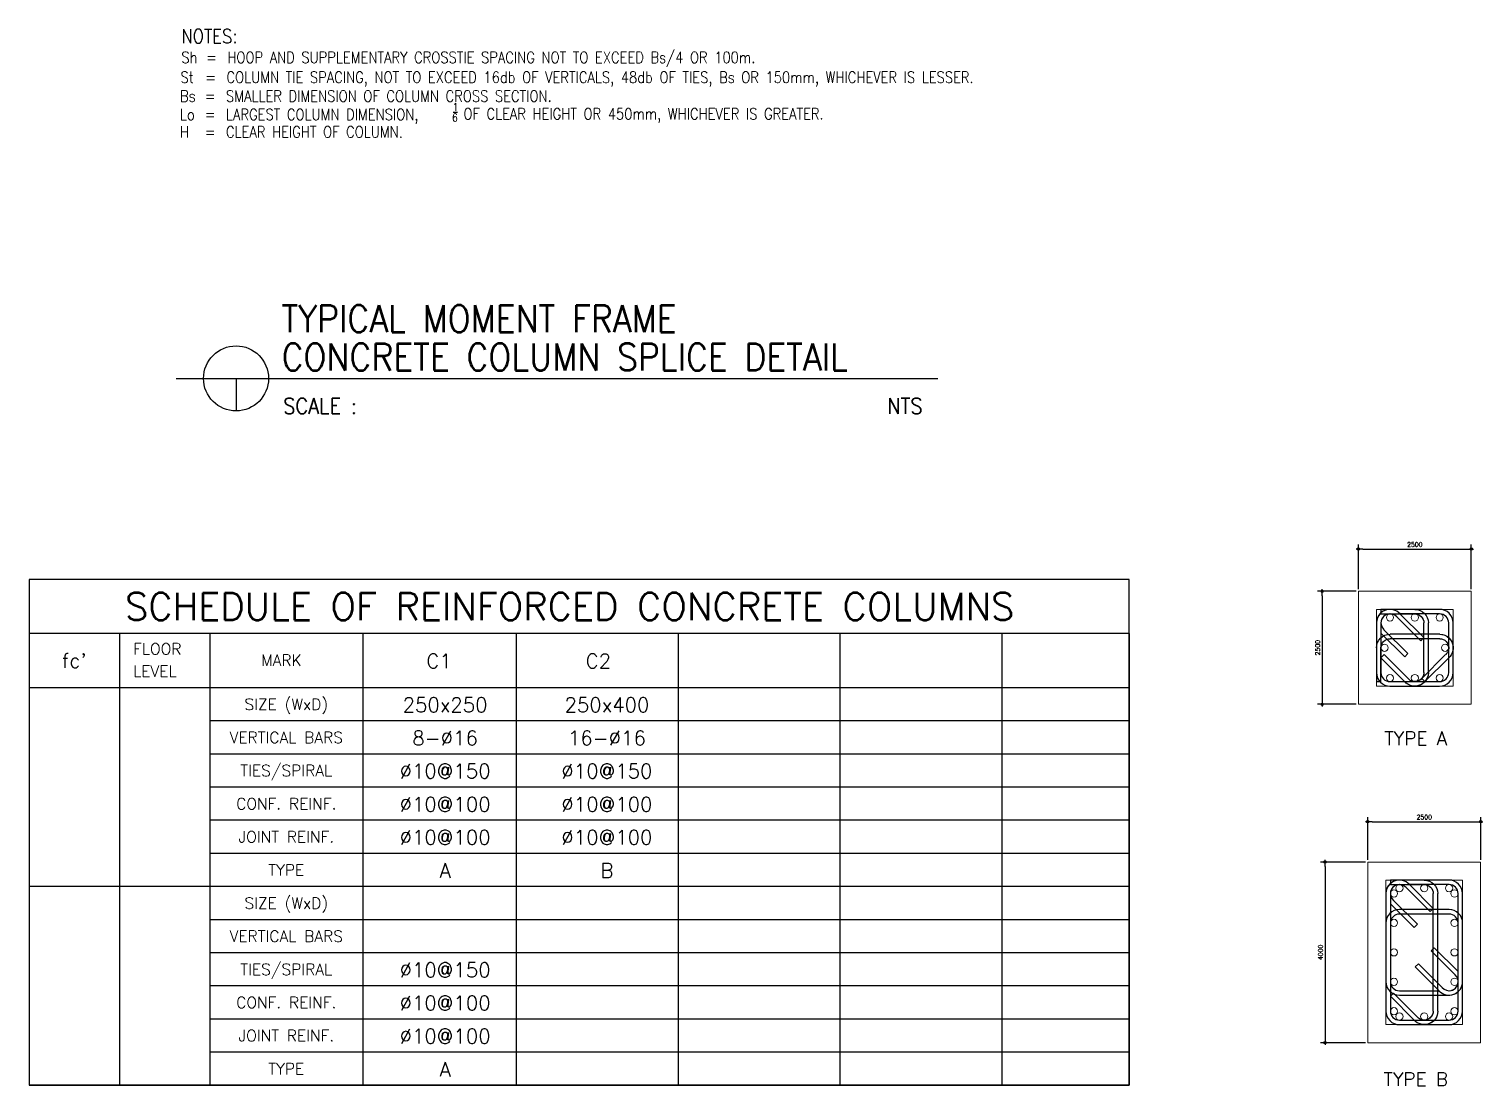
# Model space of a CAD drawing. Header units: millimetres. Extents: x 0 to 32200, y -13 to 49085.
# Drawn here: x 0 to 32200, y -13 to 23380 of the extents above; entities that cross this region are included whole.
import ezdxf
from ezdxf.enums import TextEntityAlignment as Align

# ---------------------------------------------------------------- set-up
doc = ezdxf.new("R2010")
doc.units = ezdxf.units.MM
doc.layers.get('DEFPOINTS').update_dxf_attribs({"color": 11})
for name, color, linetype in [('2Y', 2, 'Continuous'), ('3G', 3, 'Continuous'), ('5B', 5, 'Continuous'), ('S-DIM', 1, 'Continuous'), ('S-TEXT-2', 2, 'Continuous'), ('SHE', 8, 'Continuous'), ('TC', 4, 'Continuous'), ('TG', 3, 'Continuous'), ('title', 3, 'Continuous')]:
    doc.layers.add(name, color=color, linetype=linetype)
doc.layers.add('AECS RED', color=1, linetype='Continuous', lineweight=18)
doc.layers.add('AECS-BLUE', color=5, linetype='Continuous', lineweight=20)
doc.styles.add('100cl', font='romans.shx', dxfattribs={"height": 500})
doc.styles.add('175CL', font='ROMANS.shx', dxfattribs={"height": 0.45})
doc.styles.add('240CL', font='ROMANS.shx', dxfattribs={"height": 0.6})
doc.styles.add('AECS 100', font='romans.shx', dxfattribs={"height": 100})
doc.styles.add('AECS 30', font='romans.shx', dxfattribs={"height": 30})
doc.styles.add('ROMANS', font='romans.shx', dxfattribs={"width": 0.8})
doc.styles.add('S-TAKEN', font='ROMANS.shx', dxfattribs={"height": 0.25})
doc.dimstyles.new('AECS 100', dxfattribs={"dimscale": 50, "dimtxt": 100, "dimasz": 2, "dimexe": 2, "dimexo": 1, "dimgap": 1, "dimtad": 1, "dimdec": 0, "dimzin": 0, "dimdsep": 46, "dimtxsty": 'AECS 100', "dimblk": 'DIM1', "dimcen": 1, "dimclrd": 8, "dimclre": 8, "dimclrt": 3, "dimadec": 0, "dimazin": 0, "dimtfac": 1, "dimtdec": 0, "dimtofl": 0, "dimtmove": 0, "dimatfit": 3, "dimfxl": 1, "dimtolj": 1, "dimtzin": 0, "dimarcsym": 0})

# ---------------------------------------------------------------- blocks, each defined once
blk = doc.blocks.new('A$C183826FB')
at = {"layer": 'title', "color": 2}
for p, q in [((-300, 0), (300, 0)), ((0, 0), (0, -300))]:
    blk.add_line(p, q, dxfattribs=at)
blk.add_circle((0, 0), 300, dxfattribs=at)
at = {"layer": 'title', "color": 5, "style": '175CL'}
blk.add_attdef('A', text='', height=135, dxfattribs=at).set_placement((0, 143), align=Align.MIDDLE)
at = {"layer": 'title', "color": 2, "style": 'S-TAKEN'}
for width, p, p2 in [(1.147089, (-258, -140), (-24, -140)), (1.138397, (14, -140), (246, -140))]:
    blk.add_attdef('S-1', text='', height=75, dxfattribs=dict(at, width=width)).set_placement(p, p2, align=Align.FIT)
blk = doc.blocks.new('*U40')
for p, q in [((1357.7, 8503.4), (1304.7, 8556.4)), ((1311.8, 8563.5), (1364.8, 8510.5)), ((1269.7, 8520.8), (1322.4, 8468.1)), ((1329.5, 8475.2), (1276.4, 8528.2)), ((1364.8, 8510.5), (1357.7, 8503.4)), ((1322.4, 8468.1), (1329.5, 8475.2))]:
    blk.add_line(p, q)
blk.add_lwpolyline([(1429.7, 8283.2), (1429.7, 8543.2, 0.414214), (1399.7, 8573.2), (1289.7, 8573.2, 0.414214), (1259.7, 8543.2), (1259.7, 8283.2, 0.414214), (1289.7, 8253.2), (1399.7, 8253.2, 0.414214)], format="xyb", close=True)
blk.add_lwpolyline([(1289.7, 8563.2), (1289.7, 8563.2, 0.414214), (1269.7, 8543.2), (1269.7, 8283.2, 0.414214), (1289.7, 8263.2), (1399.7, 8263.2, 0.414214), (1419.7, 8283.2), (1419.7, 8543.2, 0.414214), (1399.7, 8563.2), (1312.1, 8563.2)], format="xyb")
for radius, start, end in [(30, 41.8103, 180), (20, 41.5892, 228.4108)]:
    blk.add_arc((1289.7, 8543.2), radius, start, end)
blk = doc.blocks.new('DIM1')
at = {"color": 0}
blk.add_line((-1, 0), (0.5, 0), dxfattribs=at)
at = {"color": 3}
blk.add_circle((0, 0), 0.25, dxfattribs=at)
blk = doc.blocks.new('*D47')
at = {"layer": 'DEFPOINTS', "color": 0, "transparency": 16777216}
for p in [(29650, 4943), (28703, 943), (29650, 943)]:
    blk.add_point(p, dxfattribs=at)
at = {"layer": 'S-DIM', "color": 8, "lineweight": -2, "transparency": 16777216}
for p, q in [((29600, 4943), (28603, 4943)), ((28703, 4843), (28703, 1043)), ((29600, 943), (28603, 943))]:
    blk.add_line(p, q, dxfattribs=at)
at = {"layer": 'S-DIM', "color": 8, "lineweight": -2, "transparency": 16777216, "xscale": 100, "yscale": 100, "zscale": 100}
for p, rotation in [((28703, 4943), 90), ((28703, 943), 270)]:
    blk.add_blockref('DIM1', p, dxfattribs=dict(at, rotation=rotation))
at = {"layer": 'S-DIM', "color": 3, "transparency": 16777216, "insert": (28603, 2943), "char_height": 100, "attachment_point": 5, "rotation": 90, "style": 'AECS 100'}
blk.add_mtext('\\A1;4000', dxfattribs=at)
blk = doc.blocks.new('*D48')
at = {"layer": 'DEFPOINTS', "color": 0, "transparency": 16777216}
for p in [(32150, 5836), (29650, 4943), (32150, 4943)]:
    blk.add_point(p, dxfattribs=at)
at = {"layer": 'S-DIM', "color": 8, "lineweight": -2, "transparency": 16777216}
for p, q in [((29650, 4993), (29650, 5936)), ((29750, 5836), (32050, 5836)), ((32150, 4993), (32150, 5936))]:
    blk.add_line(p, q, dxfattribs=at)
at = {"layer": 'S-DIM', "color": 8, "lineweight": -2, "transparency": 16777216, "xscale": 100, "yscale": 100, "zscale": 100, "rotation": 180}
blk.add_blockref('DIM1', (29650, 5836), dxfattribs=at)
at = {"layer": 'S-DIM', "color": 8, "lineweight": -2, "transparency": 16777216, "xscale": 100, "yscale": 100, "zscale": 100}
blk.add_blockref('DIM1', (32150, 5836), dxfattribs=at)
at = {"layer": 'S-DIM', "color": 3, "transparency": 16777216, "insert": (30900, 5936), "char_height": 100, "attachment_point": 5, "style": 'AECS 100'}
blk.add_mtext('\\A1;2500', dxfattribs=at)
blk = doc.blocks.new('*U41')
for p, q in [((1357.7, 8503.4), (1304.7, 8556.4)), ((1311.8, 8563.5), (1364.8, 8510.5)), ((1269.7, 8520.8), (1322.4, 8468.1)), ((1329.5, 8475.2), (1276.4, 8528.2)), ((1364.8, 8510.5), (1357.7, 8503.4)), ((1322.4, 8468.1), (1329.5, 8475.2))]:
    blk.add_line(p, q)
blk.add_lwpolyline([(1429.7, 8413.5), (1429.7, 8543.2, 0.414214), (1399.7, 8573.2), (1289.7, 8573.2, 0.414214), (1259.7, 8543.2), (1259.7, 8413.5, 0.414214), (1289.7, 8383.5), (1399.7, 8383.5, 0.414214)], format="xyb", close=True)
blk.add_lwpolyline([(1289.7, 8563.2), (1289.7, 8563.2, 0.414214), (1269.7, 8543.2), (1269.7, 8413.5, 0.414214), (1289.7, 8393.5), (1399.7, 8393.5, 0.414214), (1419.7, 8413.5), (1419.7, 8543.2, 0.414214), (1399.7, 8563.2), (1312.1, 8563.2)], format="xyb")
for radius, start, end in [(30, 41.8103, 180), (20, 41.5892, 228.4108)]:
    blk.add_arc((1289.7, 8543.2), radius, start, end)
blk = doc.blocks.new('*U42')
for p, q in [((1142.7, 10100.2), (1089.7, 10047.2)), ((1096.7, 10040.1), (1149.8, 10093.1)), ((1164.7, 10099.9), (1164.7, 10099.9)), ((1184.7, 10079.9), (1184.7, 9819.9)), ((1194.7, 10079.9), (1194.7, 9819.9)), ((1089.7, 10047.2), (1096.7, 10040.1)), ((1089.7, 9789.9), (1089.7, 9799.9)), ((1089.7, 9799.9), (1164.7, 9799.9)), ((1164.7, 9789.9), (1089.7, 9789.9))]:
    blk.add_line(p, q)
for centre, radius, start, end in [((1164.7, 10079.9), 30, 0, 138.1897), ((1164.7, 10079.9), 20, 0, 138.4108), ((1164.7, 10079.9), 30, 0, 90), ((1164.7, 10079.9), 20, 0, 90), ((1164.7, 9819.9), 20, 270, 0), ((1164.7, 9819.9), 30, 270, 0)]:
    blk.add_arc(centre, radius, start, end)
blk = doc.blocks.new('*U37')
for p, q in [((1357.7, 8503.4), (1304.7, 8556.4)), ((1311.8, 8563.5), (1364.8, 8510.5)), ((1269.7, 8520.8), (1322.4, 8468.1)), ((1329.5, 8475.2), (1276.4, 8528.2)), ((1364.8, 8510.5), (1357.7, 8503.4)), ((1322.4, 8468.1), (1329.5, 8475.2))]:
    blk.add_line(p, q)
blk.add_lwpolyline([(1429.7, 8433.2), (1429.7, 8543.2, 0.414214), (1399.7, 8573.2), (1289.7, 8573.2, 0.414214), (1259.7, 8543.2), (1259.7, 8433.2, 0.414214), (1289.7, 8403.2), (1399.7, 8403.2, 0.414214)], format="xyb", close=True)
blk.add_lwpolyline([(1289.7, 8563.2), (1289.7, 8563.2, 0.414214), (1269.7, 8543.2), (1269.7, 8433.2, 0.414214), (1289.7, 8413.2), (1399.7, 8413.2, 0.414214), (1419.7, 8433.2), (1419.7, 8543.2, 0.414214), (1399.7, 8563.2), (1312.1, 8563.2)], format="xyb")
for radius, start, end in [(30, 41.8103, 180), (20, 41.5892, 228.4108)]:
    blk.add_arc((1289.7, 8543.2), radius, start, end)
blk = doc.blocks.new('*D49')
at = {"layer": 'DEFPOINTS', "color": 0, "transparency": 16777216}
for p in [(31942, 11871), (29442, 10936), (31942, 10936)]:
    blk.add_point(p, dxfattribs=at)
at = {"layer": 'S-DIM', "color": 8, "lineweight": -2, "transparency": 16777216}
for p, q in [((29442, 10986), (29442, 11971)), ((31942, 10986), (31942, 11971)), ((29542, 11871), (31842, 11871))]:
    blk.add_line(p, q, dxfattribs=at)
at = {"layer": 'S-DIM', "color": 8, "lineweight": -2, "transparency": 16777216, "xscale": 100, "yscale": 100, "zscale": 100, "rotation": 180}
blk.add_blockref('DIM1', (29442, 11871), dxfattribs=at)
at = {"layer": 'S-DIM', "color": 8, "lineweight": -2, "transparency": 16777216, "xscale": 100, "yscale": 100, "zscale": 100}
blk.add_blockref('DIM1', (31942, 11871), dxfattribs=at)
at = {"layer": 'S-DIM', "color": 3, "transparency": 16777216, "insert": (30692, 11971), "char_height": 100, "attachment_point": 5, "style": 'AECS 100'}
blk.add_mtext('\\A1;2500', dxfattribs=at)
blk = doc.blocks.new('*D50')
at = {"layer": 'DEFPOINTS', "color": 0, "transparency": 16777216}
for p in [(29442, 10936), (28639, 8436), (29442, 8436)]:
    blk.add_point(p, dxfattribs=at)
at = {"layer": 'S-DIM', "color": 8, "lineweight": -2, "transparency": 16777216}
for p, q in [((29392, 10936), (28539, 10936)), ((28639, 10836), (28639, 8536)), ((29392, 8436), (28539, 8436))]:
    blk.add_line(p, q, dxfattribs=at)
at = {"layer": 'S-DIM', "color": 8, "lineweight": -2, "transparency": 16777216, "xscale": 100, "yscale": 100, "zscale": 100}
for p, rotation in [((28639, 10936), 90), ((28639, 8436), 270)]:
    blk.add_blockref('DIM1', p, dxfattribs=dict(at, rotation=rotation))
at = {"layer": 'S-DIM', "color": 3, "transparency": 16777216, "insert": (28539, 9686), "char_height": 100, "attachment_point": 5, "rotation": 90, "style": 'AECS 100'}
blk.add_mtext('\\A1;2500', dxfattribs=at)
blk = doc.blocks.new('*U45')
for p, q in [((1142.7, 10100.2), (1089.7, 10047.2)), ((1096.7, 10040.1), (1149.8, 10093.1)), ((1164.7, 10099.9), (1164.7, 10099.9)), ((1184.7, 10079.9), (1184.7, 9969.9)), ((1194.7, 10079.9), (1194.7, 9969.9)), ((1089.7, 10047.2), (1096.7, 10040.1)), ((1089.7, 9939.9), (1089.7, 9949.9)), ((1089.7, 9949.9), (1164.7, 9949.9)), ((1164.7, 9939.9), (1089.7, 9939.9))]:
    blk.add_line(p, q)
for centre, radius, start, end in [((1164.7, 10079.9), 30, 0, 138.1897), ((1164.7, 10079.9), 20, 0, 138.4108), ((1164.7, 10079.9), 30, 0, 90), ((1164.7, 10079.9), 20, 0, 90), ((1164.7, 9969.9), 20, 270, 0), ((1164.7, 9969.9), 30, 270, 0)]:
    blk.add_arc(centre, radius, start, end)

msp = doc.modelspace()

# ---------------------------------------------------------------- linework, layer by layer
msp.add_lwpolyline([(0, 0), (24366.7, 0), (24366.7, 11200), (0, 11200)], close=True)
at = {"layer": '2Y'}
for p, q in [((7394.4, 10000), (7394.4, 0)), ((10788.9, 10000), (10788.9, 0)), ((14373.1, 10000), (14373.1, 0)), ((17957.3, 10000), (17957.3, 0)), ((21541.5, 10000), (21541.5, 0)), ((24366.7, 10000), (24366.7, 0))]:
    msp.add_line(p, q, dxfattribs=at)
at = {"layer": '3G'}
for p, q in [((24366.7, 10000), (0, 10000)), ((2000, 10000), (2000, 0)), ((24366.7, 8800), (0, 8800)), ((24366.7, 8800), (2000, 8800)), ((24366.7, 8800), (2000, 8800)), ((24366.7, 4400), (0, 4400)), ((24366.7, 0), (0, 0))]:
    msp.add_line(p, q, dxfattribs=at)
at = {"layer": '5B'}
msp.add_line((4000, 10000), (4000, 0), dxfattribs=at)
at = {"layer": 'AECS RED'}
for points in [[(29441.8, 8435.9), (31941.8, 8435.9), (31941.8, 10935.9), (29441.8, 10935.9)], [(29841.8, 8835.9), (31541.8, 8835.9), (31541.8, 10535.9), (29841.8, 10535.9)], [(29649.9, 943.4), (32149.9, 943.4), (32149.9, 4943.4), (29649.9, 4943.4)], [(30049.9, 1343.4), (31749.9, 1343.4), (31749.9, 4543.4), (30049.9, 4543.4)]]:
    msp.add_lwpolyline(points, close=True, dxfattribs=at)
at = {"layer": 'AECS-BLUE'}
for centre in [(30141.8, 10355.9), (30691.8, 10355.9), (31241.8, 10355.9), (30021.8, 9685.9), (31361.8, 9685.9), (30141.8, 9015.9), (30691.8, 9015.9), (31241.8, 9015.9), (30229.9, 4246.6), (30349.9, 4363.4), (30899.9, 4363.4), (31449.9, 4363.4), (31569.9, 4246.6), (30229.9, 3595), (31569.9, 3595), (30229.9, 2943.4), (31569.9, 2943.4), (30229.9, 2291.9), (31569.9, 2291.9), (30229.9, 1640.3), (31569.9, 1640.3), (30349.9, 1523.4), (30899.9, 1523.4), (31449.9, 1523.4)]:
    msp.add_circle(centre, 80, dxfattribs=at)
at = {"layer": 'DEFPOINTS', "color": 2}
msp.add_line((3256.9, 15648.6), (20125.7, 15648.6), dxfattribs=at)
at = {"layer": 'SHE'}
for p, q in [((24366.7, 8066.7), (4000, 8066.7)), ((24366.7, 7333.3), (4000, 7333.3)), ((24366.7, 6600), (4000, 6600)), ((24366.7, 5866.7), (4000, 5866.7)), ((24366.7, 5133.3), (4000, 5133.3)), ((24366.7, 3666.7), (4000, 3666.7)), ((24366.7, 2933.3), (4000, 2933.3)), ((24366.7, 2200), (4000, 2200)), ((24366.7, 1466.7), (4000, 1466.7)), ((24366.7, 733.3), (4000, 733.3))]:
    msp.add_line(p, q, dxfattribs=at)
at = {"layer": 'TG'}
msp.add_line((9395.3, 21538.9), (9487.3, 21538.9), dxfattribs=at)

# ---------------------------------------------------------------- block references
at = {"xscale": 10, "yscale": 10, "zscale": 10}
for name, p in [('*U37', (17244.6, -75195.8)), ('*U40', (17452.7, -81188.2))]:
    msp.add_blockref(name, p, dxfattribs=at)
at = {"yscale": 10, "zscale": 10}
for name, p, xscale, rotation in [('*U45', (19044.6, 109934.5), -10, 180), ('*U45', (-69556.9, -1961.4), -10, 270), ('*U42', (19252.7, 102442.1), -10, 180), ('*U41', (44347.1, 87726.6), 10, 180)]:
    msp.add_blockref(name, p, dxfattribs=dict(at, xscale=xscale, rotation=rotation))
at = {"layer": 'DEFPOINTS', "xscale": 2.399999999999999, "yscale": 2.399999999999999, "zscale": 2.399999999999999}
msp.add_blockref('A$C183826FB', (4583.8, 15648.6), dxfattribs=at)

# ---------------------------------------------------------------- texts
at = {"layer": 'AECS-BLUE', "color": 5, "char_height": 300, "attachment_point": 5, "style": 'AECS 30'}
for s, insert in [('TYPE A', (30712.5, 7680.1)), ('TYPE B', (30712.5, 137.2))]:
    msp.add_mtext_dynamic_manual_height_columns(s, width=4220.654, gutter_width=35225, heights=[0], dxfattribs=dict(at, insert=insert))
at = {"layer": 'DEFPOINTS', "color": 6, "style": '240CL', "width": 0.9}
for s, p in [('TYPICAL MOMENT FRAME', (5591.5, 16669.1)), ('CONCRETE COLUMN SPLICE DETAIL', (5591.5, 15823.2))]:
    msp.add_text(s, height=600.003, dxfattribs=at).set_placement(p)
at = {"layer": 'DEFPOINTS', "color": 2, "style": 'ROMANS', "width": 0.9}
msp.add_text('SCALE :', height=350, dxfattribs=at).set_placement((5629.2, 14862.5))
msp.add_text('NTS', height=350, dxfattribs=at).set_placement((19790.4, 14862.5), align=Align.RIGHT)
at = {"layer": 'S-TEXT-2', "color": 4, "style": 'ROMANS', "width": 0.85}
msp.add_text('NOTES:', height=312.5, dxfattribs=at).set_placement((3373.5, 22973.9), align=Align.BOTTOM_LEFT)
at = {"layer": 'TC', "style": '100cl'}
for s, height, p in [("fc'", 320, (1000, 9400)), ('C1', 320, (9082.6, 9391.2)), ('C2', 320, (12608.9, 9391.2)), ('SIZE (WxD)', 250, (5697.2, 8433.3)), ('250x250', 320, (9214.4, 8421.9)), ('250x400', 320, (12798.6, 8421.9)), ('VERTICAL BARS', 250, (5697.2, 7700)), ('8-%%C16', 320, (9214.4, 7688.6)), ('16-%%C16', 320, (12798.6, 7688.6)), ('TIES/SPIRAL', 250, (5697.2, 6966.7)), ('%%C10@150', 320, (9214.4, 6955.3)), ('%%C10@150', 320, (12798.6, 6955.3)), ('CONF. REINF.', 250, (5697.2, 6233.3)), ('%%C10@100', 320, (9214.4, 6221.9)), ('%%C10@100', 320, (12798.6, 6221.9)), ('JOINT REINF.', 250, (5697.2, 5500)), ('%%C10@100', 320, (9214.4, 5488.6)), ('%%C10@100', 320, (12798.6, 5488.6)), ('TYPE', 250, (5697.2, 4766.7)), ('A', 320, (9214.4, 4755.3)), ('B', 320, (12798.6, 4755.3)), ('SIZE (WxD)', 250, (5697.2, 4033.3)), ('VERTICAL BARS', 250, (5697.2, 3300)), ('TIES/SPIRAL', 250, (5697.2, 2566.7)), ('%%C10@150', 320, (9214.4, 2555.3)), ('CONF. REINF.', 250, (5697.2, 1833.3)), ('%%C10@100', 320, (9214.4, 1821.9)), ('JOINT REINF.', 250, (5697.2, 1100)), ('%%C10@100', 320, (9214.4, 1088.6)), ('TYPE', 250, (5697.2, 366.7)), ('TYPE', 250, (5697.2, 366.7)), ('A', 320, (9214.4, 355.3))]:
    msp.add_text(s, height=height, dxfattribs=at).set_placement(p, align=Align.MIDDLE_CENTER)
at = {"layer": 'TG', "style": 'ROMANS', "width": 0.85}
for s, p in [('Sh', (3373.5, 22554.3)), ('HOOP AND SUPPLEMENTARY CROSSTIE SPACING NOT TO EXCEED Bs/4 OR 100m.', (4391.7, 22554.3)), ('=', (3924.1, 22554.3)), ('St', (3353.2, 22113.8)), ('=', (3903.9, 22113.8)), ('COLUMN TIE SPACING, NOT TO EXCEED 16db OF VERTICALS, 48db OF TIES, Bs OR 150mm, WHICHEVER IS LESSER.', (4371.5, 22113.8)), ('Bs', (3343.1, 21697.2)), ('=', (3893.7, 21697.2)), ('SMALLER DIMENSION OF COLUMN CROSS SECTION.', (4361.4, 21697.2)), ('Lo', (3343.1, 21290.8)), ('LARGEST COLUMN DIMENSION, ', (4361.4, 21290.8)), ('=', (3893.7, 21290.8)), ('H', (3343.1, 20903.3)), ('=', (3893.7, 20903.3)), ('CLEAR HEIGHT OF COLUMN.', (4361.4, 20903.3))]:
    msp.add_text(s, height=250, dxfattribs=at).set_placement(p, align=Align.BOTTOM_LEFT)
for s, height, p in [('1', 175, (9381.1, 21568.1)), ('OF CLEAR HEIGHT OR 450mm, WHICHEVER IS GREATER.', 250, (9620.3, 21378.4)), ('6', 175, (9366.9, 21334.8))]:
    msp.add_text(s, height=height, dxfattribs=at).set_placement(p)
at = {"layer": 'TG', "color": 6, "style": '100cl'}
msp.add_text('SCHEDULE OF REINFORCED CONCRETE COLUMNS', height=600, dxfattribs=at).set_placement((11972.4, 10600), align=Align.MIDDLE_CENTER)
at = {"layer": 'TG', "style": '100cl'}
for s, p in [('FLOOR', (2303.9, 9534.6)), ('MARK', (5139.2, 9283.1)), ('LEVEL', (2303.9, 9039.9))]:
    msp.add_text(s, height=250, dxfattribs=at).set_placement(p)

# ---------------------------------------------------------------- dimensions: what is measured, and where the dimension line sits
at = {"layer": 'S-DIM', "color": 5}
for base, p1, p2, picture, middle in [((31941.8, 11871.1), (29441.8, 10935.9), (31941.8, 10935.9), '*D49', (30691.8, 11971.1)), ((32149.9, 5835.7), (29649.9, 4943.4), (32149.9, 4943.4), '*D48', (30899.9, 5935.7))]:
    dim = msp.add_linear_dim(base=base, p1=p1, p2=p2, dimstyle='AECS 100', dxfattribs=at)
    dim.commit()
    dim.dimension.update_dxf_attribs({"geometry": picture, "text_midpoint": middle})
for base, p1, p2, picture, middle in [((28638.9, 8435.9), (29441.8, 10935.9), (29441.8, 8435.9), '*D50', (28538.9, 9685.9)), ((28702.8, 943.4), (29649.9, 4943.4), (29649.9, 943.4), '*D47', (28602.8, 2943.4))]:
    dim = msp.add_linear_dim(base=base, p1=p1, p2=p2, angle=90, dimstyle='AECS 100', dxfattribs=at)
    dim.commit()
    dim.dimension.update_dxf_attribs({"geometry": picture, "text_midpoint": middle})

doc.saveas('drawing.dxf')
